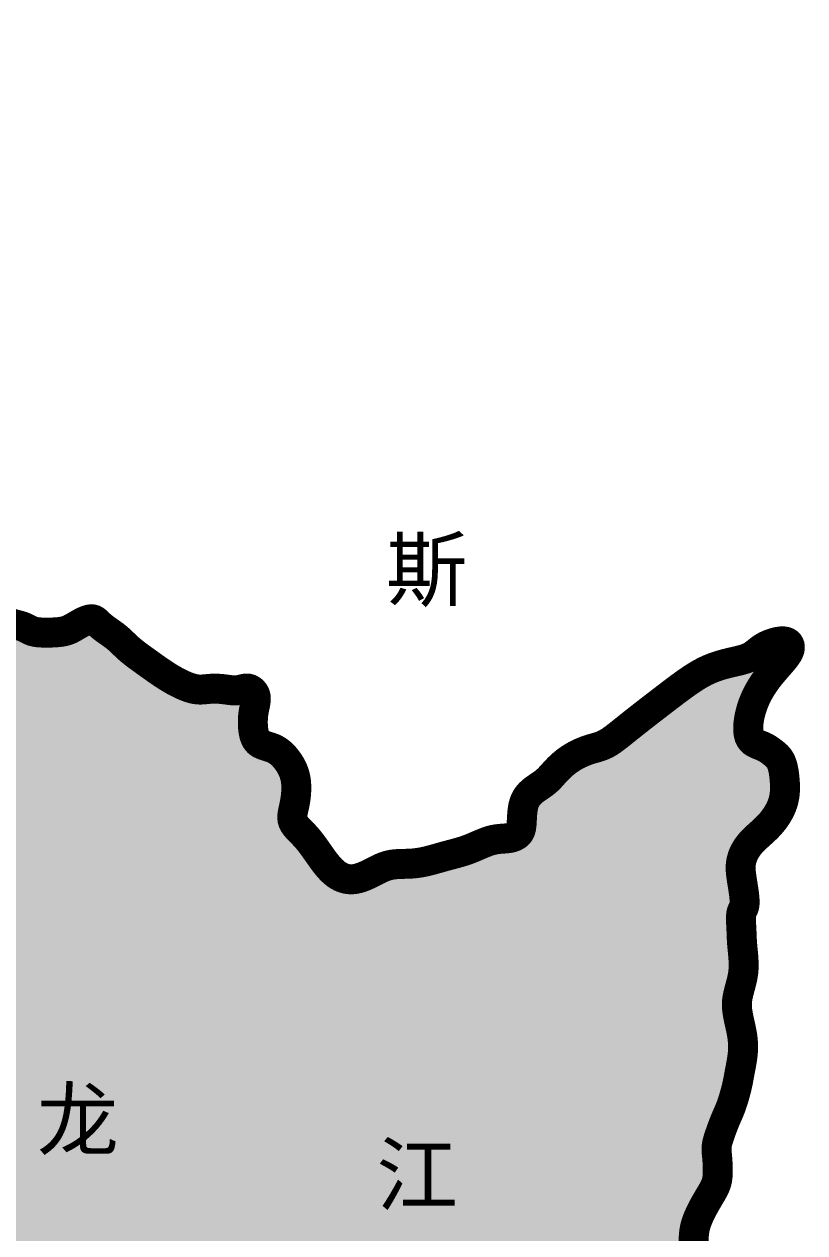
# Model space of a CAD drawing. Extents: x 13573007 to 22079938, y 2388446 to 8397471.
# Drawn here: x 20982837 to 21688110, y 7261167 to 8352993 of the extents above; entities that cross this region are included whole.
import ezdxf

# ---------------------------------------------------------------- set-up
doc = ezdxf.new("R2010")
doc.units = 0
doc.header["$MEASUREMENT"] = 0
for name, color, linetype in [('1东北综合经济区', 51, 'CONTINUOUS'), ('BOUNDY', 13, 'CONTINUOUS'), ('注记', 7, 'CONTINUOUS')]:
    doc.layers.add(name, color=color, linetype=linetype)
doc.styles.get("Standard").update_dxf_attribs({"font": 'simhei.ttf'})

msp = doc.modelspace()

# ---------------------------------------------------------------- hatches: boundary and pattern name
at = {"layer": '1东北综合经济区'}
msp.add_hatch(color=256, dxfattribs=at).paths.add_polyline_path([(21421748, 6879058), (21405121, 6895202), (21397757, 6891641), (21375043, 6899653), (21361356, 6903417), (21349064, 6909210), (21340257, 6913424), (21331724, 6925884), (21328043, 6941991), (21321392, 6959560), (21314979, 6970481), (21304158, 6952771), (21300220, 6944902), (21293601, 6940804), (21283811, 6942279), (21281186, 6953427), (21274623, 6958673), (21266746, 6958673), (21256901, 6942935), (21254276, 6935065), (21249333, 6929694), (21235898, 6925228), (21208988, 6912769), (21201112, 6901620), (21197831, 6885881), (21194789, 6869816), (21174361, 6865305), (21165572, 6870766), (21159106, 6878668), (21147949, 6889160), (21142041, 6894407), (21134165, 6901620), (21126289, 6911457), (21117757, 6920638), (21111193, 6928507), (21103317, 6939656), (21096275, 6953050), (21095441, 6970478), (21087565, 6993430), (21075134, 7000771), (21060655, 6987528), (21052779, 6980970), (21045577, 6968671), (21046215, 6951460), (21048185, 6933754), (21044246, 6923261), (21034401, 6920638), (21021452, 6922660), (21008804, 6933754), (20992736, 6948211), (20981785, 6969431), (20978297, 6983623), (20972390, 6996083), (20961232, 7002641), (20944167, 7000018), (20933665, 6992804), (20929071, 6992804), (20920758, 7006412), (20917257, 7022315), (20917257, 7030840), (20914661, 7058976), (20910037, 7070843), (20887721, 7076745), (20877220, 7078056), (20858641, 7083354), (20848733, 7084878), (20837839, 7078056), (20826025, 7070187), (20818149, 7068219), (20805679, 7064941), (20781394, 7062317), (20770893, 7068219), (20764329, 7073466), (20760391, 7078056), (20754949, 7092225), (20744101, 7109366), (20723141, 7102891), (20710946, 7095273), (20686938, 7084607), (20674219, 7091570), (20665030, 7096816), (20658467, 7098783), (20658467, 7100095), (20644028, 7090914), (20637631, 7085801), (20618891, 7079783), (20607291, 7083465), (20596621, 7089940), (20585426, 7095832), (20570326, 7104033), (20555464, 7128411), (20548985, 7140600), (20542126, 7163835), (20537044, 7182723), (20531793, 7198462), (20529168, 7205020), (20526139, 7205931), (20505793, 7207899), (20478883, 7200029), (20457880, 7195439), (20441471, 7195439), (20429001, 7195439), (20422305, 7203710), (20418213, 7213420), (20418213, 7223641), (20419747, 7232840), (20438160, 7244082), (20444810, 7251748), (20461688, 7264013), (20473959, 7269644), (20480454, 7277759), (20480101, 7293142), (20477544, 7302852), (20463734, 7308984), (20437259, 7299580), (20421456, 7286415), (20409006, 7278833), (20398904, 7273972), (20384470, 7296874), (20378155, 7309317), (20366043, 7323804), (20349649, 7346466), (20348653, 7361110), (20351210, 7368775), (20374424, 7408587), (20422035, 7467797), (20455971, 7508283), (20494120, 7548424), (20504250, 7555509), (20505769, 7555509), (20514380, 7550955), (20522484, 7537797), (20527704, 7529752), (20535146, 7520591), (20544263, 7518566), (20547302, 7521603), (20549835, 7526663), (20550341, 7541339), (20549328, 7554497), (20548552, 7568948), (20534653, 7630221), (20563480, 7688225), (20584576, 7716009), (20582332, 7833968), (20598216, 7882094), (20605823, 7904588), (20610376, 7924808), (20619002, 7949252), (20625583, 7978960), (20627706, 7992117), (20624946, 8003364), (20618365, 8016097), (20587793, 8045169), (20549957, 8084927), (20535732, 8087686), (20524480, 8084291), (20495763, 8053927), (20485248, 8041806), (20475694, 8035015), (20466140, 8031832), (20450854, 8026739), (20410940, 8023556), (20392682, 8023344), (20378033, 8019100), (20370602, 8014856), (20353578, 8004339), (20344700, 8001062), (20334722, 8003397), (20323174, 8009700), (20313337, 8019975), (20303947, 8025783), (20296794, 8036058), (20295625, 8048422), (20287851, 8070457), (20284721, 8081179), (20277028, 8108193), (20269874, 8124723), (20266744, 8148847), (20266744, 8151527), (20255119, 8158228), (20236340, 8158228), (20222479, 8165823), (20212642, 8169397), (20202358, 8170290), (20191180, 8167610), (20175531, 8157335), (20163906, 8153314), (20146792, 8159190), (20140145, 8163836), (20131540, 8169481), (20134498, 8185608), (20140145, 8199047), (20159776, 8231839), (20152605, 8248092), (20141271, 8276408), (20135550, 8292125), (20137695, 8297126), (20144446, 8309733), (20160441, 8317256), (20180199, 8323839), (20203251, 8330893), (20226774, 8331363), (20250296, 8335125), (20266291, 8339827), (20285579, 8345470), (20292166, 8347350), (20299222, 8350172), (20311454, 8350172), (20321804, 8352993), (20337328, 8351582), (20347678, 8351112), (20358499, 8345470), (20376846, 8342648), (20392371, 8339827), (20398342, 8334954), (20405543, 8330422), (20415893, 8326661), (20427061, 8324995), (20440541, 8319137), (20448746, 8313865), (20461054, 8315037), (20468087, 8315622), (20478608, 8317231), (20486533, 8319465), (20505025, 8315809), (20512341, 8311341), (20528191, 8304841), (20542619, 8298138), (20550951, 8291029), (20558876, 8285952), (20565582, 8282702), (20573304, 8277015), (20584277, 8272749), (20585293, 8267468), (20582059, 8264050), (20582059, 8258426), (20584522, 8250691), (20586985, 8246824), (20596876, 8241267), (20603379, 8238626), (20608256, 8234970), (20615775, 8227455), (20620042, 8221971), (20624309, 8217909), (20624309, 8212628), (20628577, 8202675), (20630609, 8194957), (20633877, 8190744), (20646962, 8183859), (20647287, 8174112), (20645987, 8166639), (20648587, 8158841), (20651838, 8150393), (20653229, 8144339), (20658506, 8137660), (20669716, 8125700), (20677843, 8119851), (20680769, 8114328), (20688245, 8109129), (20690846, 8098732), (20695722, 8094508), (20702548, 8082811), (20703198, 8073389), (20705064, 8061393), (20715602, 8057052), (20716323, 8042409), (20717731, 8032214), (20719842, 8025886), (20722305, 8019910), (20729614, 8011004), (20736832, 8003576), (20743416, 7997762), (20751157, 7991786), (20764017, 7981630), (20767189, 7976729), (20773823, 7966640), (20776707, 7954821), (20777194, 7937295), (20781610, 7928011), (20787089, 7917345), (20794011, 7911580), (20800068, 7907832), (20803817, 7903220), (20810450, 7895725), (20811893, 7886500), (20812181, 7873240), (20814777, 7865745), (20813500, 7859412), (20818814, 7851043), (20819680, 7845854), (20828043, 7832882), (20835350, 7824409), (20842560, 7817202), (20850855, 7807232), (20862818, 7801607), (20870536, 7804806), (20880375, 7804451), (20896495, 7806010), (20910015, 7806530), (20928218, 7806248), (20935428, 7811437), (20946099, 7813743), (20959077, 7808266), (20978978, 7799041), (21000320, 7792411), (21013875, 7794717), (21024835, 7796158), (21034641, 7798176), (21040986, 7805095), (21058578, 7790681), (21070115, 7782898), (21083958, 7772520), (21100123, 7755746), (21134605, 7740981), (21145160, 7738871), (21157474, 7742356), (21169010, 7740626), (21180258, 7738897), (21178102, 7729653), (21177750, 7719810), (21178454, 7714185), (21184873, 7700557), (21189199, 7695656), (21194390, 7694215), (21205926, 7689026), (21213425, 7682395), (21217751, 7669135), (21216309, 7657892), (21216309, 7650397), (21217463, 7643190), (21216021, 7637137), (21217174, 7630795), (21221500, 7622435), (21228711, 7612634), (21238517, 7599661), (21247215, 7587154), (21257886, 7579082), (21267980, 7573029), (21277498, 7571587), (21285285, 7572740), (21295379, 7575335), (21312395, 7581389), (21323643, 7582830), (21338929, 7586001), (21355080, 7589748), (21368635, 7594073), (21388824, 7598685), (21398918, 7605027), (21413915, 7606180), (21424010, 7609351), (21434847, 7616053), (21441769, 7620089), (21444648, 7627507), (21443500, 7647186), (21452440, 7653817), (21460227, 7661312), (21475801, 7674861), (21483300, 7682644), (21491087, 7686680), (21506950, 7690716), (21511276, 7692445), (21516179, 7693598), (21525119, 7702535), (21535791, 7708877), (21544154, 7715507), (21553383, 7721561), (21560017, 7730497), (21564920, 7734245), (21569823, 7738569), (21574437, 7744911), (21589248, 7752493), (21602227, 7762006), (21614051, 7762582), (21629625, 7768924), (21642027, 7769501), (21637341, 7755360), (21631359, 7744813), (21629248, 7737079), (21628896, 7726532), (21626433, 7707549), (21634528, 7698586), (21640585, 7694550), (21648949, 7688785), (21659331, 7675524), (21661062, 7663417), (21660774, 7649580), (21653275, 7638049), (21642892, 7627095), (21637124, 7624789), (21629566, 7616917), (21624991, 7611644), (21620769, 7605316), (21619819, 7594339), (21624151, 7588107), (21621838, 7582520), (21623280, 7568971), (21625011, 7559746), (21623569, 7550522), (21619531, 7546774), (21619819, 7535243), (21623569, 7514488), (21624434, 7503533), (21622415, 7491138), (21619999, 7470056), (21617692, 7452994), (21621845, 7441465), (21624613, 7429476), (21621383, 7423481), (21619999, 7411491), (21618615, 7399502), (21618615, 7388896), (21614463, 7375984), (21609388, 7369989), (21608465, 7358461), (21603390, 7345088), (21602468, 7336787), (21600622, 7326642), (21599700, 7300819), (21591395, 7288829), (21579471, 7268636), (21585014, 7249307), (21585014, 7235292), (21581324, 7214637), (21567301, 7207998), (21540733, 7201359), (21515640, 7206523), (21489810, 7210211), (21454385, 7216112), (21441101, 7220538), (21433721, 7215375), (21418961, 7193245), (21414533, 7165214), (21387964, 7150461), (21370990, 7134970), (21363610, 7125380), (21359920, 7112102), (21373204, 7086284), (21380584, 7075957), (21395344, 7055302), (21399772, 7038336), (21411374, 7026215), (21416747, 6994076), (21420326, 6978273), (21410282, 6962524), (21419588, 6950242), (21415159, 6936964), (21421064, 6928850), (21429920, 6912621), (21434348, 6891967), (21439800, 6869799)])

# ---------------------------------------------------------------- linework, layer by layer
at = {"layer": 'BOUNDY', "linetype": 'Continuous', "ltscale": 5, "const_width": 27075, "flags": 128}
msp.add_lwpolyline([(21588399, 7245444), (21588133, 7247888), (21587925, 7250305), (21587786, 7252688), (21587730, 7255046), (21587769, 7257391), (21587914, 7259736), (21588179, 7262092), (21588576, 7264473), (21589117, 7266889), (21589815, 7269354), (21590676, 7271873), (21591677, 7274426), (21592790, 7276988), (21593989, 7279532), (21595243, 7282032), (21596525, 7284462), (21597806, 7286796), (21599059, 7289008), (21600259, 7291077), (21601398, 7293012), (21602471, 7294823), (21603475, 7296525), (21604405, 7298129), (21605256, 7299650), (21606025, 7301099), (21606707, 7302490), (21607300, 7303836), (21607808, 7305157), (21608235, 7306472), (21608589, 7307801), (21608875, 7309165), (21609097, 7310582), (21609263, 7312074), (21609378, 7313659), (21609447, 7315351), (21609475, 7317128), (21609466, 7318962), (21609424, 7320825), (21609353, 7322689), (21609259, 7324524), (21609144, 7326302), (21609014, 7327995), (21608873, 7329582), (21608731, 7331070), (21608598, 7332472), (21608483, 7333803), (21608396, 7335077), (21608348, 7336309), (21608348, 7337511), (21608407, 7338699), (21608532, 7339886), (21608722, 7341086), (21608975, 7342311), (21609287, 7343575), (21609657, 7344889), (21610080, 7346268), (21610555, 7347723), (21611078, 7349269), (21611646, 7350911), (21612252, 7352631), (21612890, 7354406), (21613552, 7356211), (21614232, 7358021), (21614923, 7359813), (21615616, 7361561), (21616307, 7363242), (21616988, 7364841), (21617661, 7366380), (21618329, 7367889), (21618995, 7369402), (21619660, 7370949), (21620328, 7372561), (21621002, 7374271), (21621683, 7376109), (21622373, 7378095), (21623063, 7380201), (21623745, 7382388), (21624407, 7384615), (21625040, 7386841), (21625635, 7389029), (21626181, 7391136), (21626669, 7393124), (21627092, 7394965), (21627460, 7396678), (21627785, 7398298), (21628080, 7399856), (21628359, 7401386), (21628632, 7402920), (21628915, 7404490), (21629219, 7406130), (21629552, 7407865), (21629909, 7409688), (21630277, 7411585), (21630645, 7413541), (21631002, 7415542), (21631336, 7417575), (21631635, 7419625), (21631889, 7421677), (21632088, 7423721), (21632227, 7425762), (21632303, 7427809), (21632314, 7429870), (21632257, 7431954), (21632128, 7434069), (21631926, 7436225), (21631647, 7438429), (21631291, 7440685), (21630873, 7442979), (21630409, 7445290), (21629917, 7447598), (21629413, 7449884), (21628915, 7452127), (21628440, 7454308), (21628005, 7456406), (21627624, 7458409), (21627305, 7460324), (21627051, 7462168), (21626866, 7463957), (21626756, 7465706), (21626724, 7467431), (21626775, 7469148), (21626912, 7470872), (21627137, 7472615), (21627441, 7474380), (21627810, 7476165), (21628232, 7477968), (21628694, 7479789), (21629183, 7481624), (21629685, 7483474), (21630190, 7485337), (21630683, 7487213), (21631153, 7489113), (21631590, 7491050), (21631980, 7493036), (21632314, 7495085), (21632580, 7497210), (21632766, 7499423), (21632861, 7501737), (21632858, 7504157), (21632771, 7506655), (21632619, 7509196), (21632421, 7511743), (21632193, 7514263), (21631956, 7516718), (21631727, 7519073), (21631525, 7521292), (21631364, 7523352), (21631241, 7525274), (21631145, 7527090), (21631070, 7528833), (21631006, 7530536), (21630945, 7532233), (21630878, 7533955), (21630797, 7535737), (21630697, 7537598), (21630592, 7539510), (21630498, 7541435), (21630433, 7543331), (21630413, 7545159), (21630455, 7546879), (21630578, 7548451), (21630797, 7549835), (21631121, 7551009), (21631525, 7552028), (21631975, 7552963), (21632436, 7553886), (21632874, 7554870), (21633255, 7555986), (21633545, 7557306), (21633710, 7558904), (21633726, 7560827), (21633606, 7563038), (21633375, 7565475), (21633058, 7568076), (21632678, 7570779), (21632259, 7573523), (21631827, 7576247), (21631404, 7578889), (21631014, 7581401), (21630675, 7583790), (21630405, 7586077), (21630220, 7588283), (21630138, 7590428), (21630175, 7592533), (21630348, 7594619), (21630675, 7596706), (21631170, 7598811), (21631836, 7600930), (21632673, 7603055), (21633680, 7605176), (21634858, 7607286), (21636207, 7609376), (21637726, 7611438), (21639416, 7613463), (21641271, 7615448), (21643263, 7617406), (21645358, 7619356), (21647521, 7621316), (21649718, 7623304), (21651917, 7625340), (21654081, 7627441), (21656178, 7629625), (21658177, 7631907), (21660061, 7634277), (21661818, 7636721), (21663434, 7639225), (21664896, 7641774), (21666192, 7644355), (21667308, 7646953), (21668232, 7649554), (21668955, 7652145), (21669492, 7654723), (21669864, 7657284), (21670091, 7659824), (21670191, 7662342), (21670186, 7664835), (21670096, 7667298), (21669940, 7669730), (21669734, 7672125), (21669479, 7674468), (21669169, 7676738), (21668801, 7678919), (21668369, 7680992), (21667870, 7682937), (21667300, 7684737), (21666653, 7686373), (21665928, 7687834), (21665132, 7689135), (21664272, 7690300), (21663358, 7691350), (21662399, 7692310), (21661403, 7693201), (21660378, 7694046), (21659335, 7694868), (21658277, 7695686), (21657196, 7696498), (21656078, 7697299), (21654911, 7698083), (21653682, 7698844), (21652378, 7699578), (21650986, 7700277), (21649493, 7700937), (21647897, 7701562), (21646239, 7702201), (21644574, 7702911), (21642952, 7703751), (21641427, 7704778), (21640052, 7706052), (21638878, 7707630), (21637959, 7709571), (21637336, 7711913), (21637002, 7714614), (21636937, 7717610), (21637125, 7720839), (21637546, 7724240), (21638181, 7727748), (21639013, 7731302), (21640023, 7734839), (21641194, 7738307), (21642516, 7741695), (21643980, 7745003), (21645578, 7748232), (21647302, 7751381), (21649143, 7754451), (21651093, 7757440), (21653143, 7760349), (21655280, 7763177), (21657466, 7765913), (21659662, 7768546), (21661826, 7771066), (21663915, 7773461), (21665889, 7775719), (21667706, 7777829), (21669324, 7779781), (21670712, 7781567), (21671869, 7783198), (21672807, 7784690), (21673535, 7786058), (21674064, 7787318), (21674403, 7788485), (21674563, 7789575), (21674553, 7790604), (21674381, 7791581), (21674039, 7792491), (21673518, 7793316), (21672807, 7794036), (21671897, 7794630), (21670777, 7795079), (21669437, 7795363), (21667867, 7795462), (21666069, 7795362), (21664085, 7795075), (21661969, 7794617), (21659777, 7794005), (21657562, 7793257), (21655378, 7792389), (21653280, 7791418), (21651322, 7790361), (21649542, 7789236), (21647908, 7788065), (21646375, 7786871), (21644894, 7785677), (21643420, 7784506), (21641903, 7783381), (21640298, 7782324), (21638558, 7781359), (21636645, 7780501), (21634570, 7779737), (21632352, 7779048), (21630012, 7778414), (21627569, 7777814), (21625044, 7777228), (21622457, 7776637), (21619827, 7776020), (21617173, 7775359), (21614501, 7774643), (21611816, 7773861), (21609120, 7773003), (21606419, 7772060), (21603716, 7771021), (21601016, 7769877), (21598322, 7768617), (21595640, 7767236), (21592976, 7765750), (21590341, 7764178), (21587743, 7762540), (21585190, 7760857), (21582691, 7759149), (21580256, 7757434), (21577892, 7755735), (21575607, 7754066), (21573399, 7752433), (21571265, 7750838), (21569203, 7749281), (21567209, 7747764), (21565281, 7746289), (21563414, 7744857), (21561607, 7743468), (21559852, 7742121), (21558124, 7740797), (21556396, 7739473), (21554639, 7738126), (21552826, 7736733), (21550927, 7735271), (21548915, 7733718), (21546761, 7732050), (21544448, 7730253), (21541997, 7728343), (21539441, 7726345), (21536813, 7724282), (21534145, 7722180), (21531470, 7720062), (21528820, 7717953), (21526227, 7715878), (21523719, 7713859), (21521295, 7711915), (21518951, 7710062), (21516680, 7708318), (21514478, 7706699), (21512338, 7705222), (21510256, 7703904), (21508225, 7702763), (21506240, 7701806), (21504288, 7701005), (21502356, 7700323), (21500432, 7699724), (21498502, 7699170), (21496553, 7698625), (21494573, 7698052), (21492547, 7697414), (21490470, 7696681), (21488353, 7695854), (21486216, 7694938), (21484077, 7693942), (21481956, 7692871), (21479870, 7691734), (21477839, 7690537), (21475881, 7689286), (21474011, 7687990), (21472230, 7686656), (21470535, 7685294), (21468923, 7683911), (21467391, 7682516), (21465936, 7681119), (21464556, 7679727), (21463246, 7678349), (21462002, 7676993), (21460805, 7675661), (21459633, 7674355), (21458465, 7673076), (21457280, 7671826), (21456055, 7670606), (21454771, 7669417), (21453404, 7668261), (21451943, 7667138), (21450405, 7666037), (21448819, 7664948), (21447211, 7663859), (21445608, 7662759), (21444039, 7661636), (21442530, 7660478), (21441108, 7659275), (21439796, 7658015), (21438599, 7656689), (21437516, 7655289), (21436548, 7653806), (21435694, 7652233), (21434954, 7650559), (21434328, 7648777), (21433815, 7646879), (21433414, 7644864), (21433108, 7642763), (21432879, 7640617), (21432708, 7638465), (21432576, 7636347), (21432467, 7634304), (21432360, 7632374), (21432237, 7630598), (21432082, 7629006), (21431884, 7627589), (21431635, 7626328), (21431327, 7625205), (21430950, 7624202), (21430496, 7623300), (21429957, 7622481), (21429324, 7621726), (21428589, 7621020), (21427751, 7620363), (21426807, 7619762), (21425756, 7619218), (21424597, 7618738), (21423328, 7618324), (21421947, 7617982), (21420453, 7617716), (21418845, 7617524), (21417127, 7617378), (21415304, 7617248), (21413379, 7617098), (21411357, 7616898), (21409244, 7616614), (21407042, 7616213), (21404757, 7615662), (21402395, 7614941), (21399967, 7614072), (21397486, 7613091), (21394966, 7612034), (21392419, 7610936), (21389860, 7609832), (21387299, 7608757), (21384752, 7607747), (21382228, 7606828), (21379728, 7605994), (21377250, 7605230), (21374791, 7604521), (21372349, 7603852), (21369921, 7603207), (21367507, 7602572), (21365103, 7601932), (21362708, 7601275), (21360329, 7600608), (21357973, 7599939), (21355647, 7599280), (21353360, 7598638), (21351117, 7598024), (21348927, 7597448), (21346797, 7596919), (21344731, 7596444), (21342715, 7596025), (21340733, 7595661), (21338767, 7595348), (21336802, 7595088), (21334820, 7594877), (21332804, 7594715), (21330737, 7594601), (21328609, 7594529), (21326430, 7594480), (21324218, 7594432), (21321988, 7594360), (21319758, 7594243), (21317546, 7594058), (21315367, 7593781), (21313238, 7593390), (21311173, 7592869), (21309166, 7592229), (21307206, 7591489), (21305285, 7590668), (21303392, 7589784), (21301517, 7588856), (21299652, 7587903), (21297786, 7586944), (21295911, 7585996), (21294031, 7585076), (21292147, 7584199), (21290266, 7583381), (21288389, 7582637), (21286523, 7581982), (21284671, 7581433), (21282836, 7581005), (21281023, 7580711), (21279230, 7580556), (21277457, 7580543), (21275702, 7580674), (21273964, 7580954), (21272242, 7581384), (21270534, 7581967), (21268840, 7582707), (21267157, 7583607), (21265478, 7584676), (21263793, 7585924), (21262095, 7587362), (21260374, 7588999), (21258623, 7590845), (21256832, 7592911), (21254992, 7595206), (21253098, 7597730), (21251155, 7600434), (21249168, 7603262), (21247145, 7606153), (21245094, 7609051), (21243021, 7611896), (21240933, 7614629), (21238837, 7617194), (21236747, 7619545), (21234700, 7621703), (21232741, 7623702), (21230914, 7625575), (21229263, 7627356), (21227833, 7629081), (21226668, 7630783), (21225813, 7632497), (21225295, 7634252), (21225079, 7636068), (21225115, 7637958), (21225350, 7639936), (21225733, 7642016), (21226214, 7644213), (21226740, 7646542), (21227261, 7649016), (21227730, 7651641), (21228126, 7654390), (21228430, 7657227), (21228626, 7660117), (21228698, 7663025), (21228626, 7665914), (21228396, 7668749), (21227989, 7671495), (21227395, 7674121), (21226631, 7676622), (21225719, 7678998), (21224681, 7681248), (21223541, 7683374), (21222321, 7685373), (21221045, 7687248), (21219734, 7688996), (21218407, 7690620), (21217061, 7692119), (21215689, 7693496), (21214285, 7694751), (21212840, 7695887), (21211348, 7696905), (21209801, 7697807), (21208192, 7698593), (21206520, 7699271), (21204810, 7699869), (21203090, 7700418), (21201391, 7700951), (21199744, 7701501), (21198178, 7702101), (21196724, 7702784), (21195410, 7703581), (21194262, 7704519), (21193271, 7705599), (21192427, 7706815), (21191715, 7708162), (21191123, 7709634), (21190639, 7711225), (21190248, 7712931), (21189939, 7714745), (21189700, 7716659), (21189531, 7718657), (21189433, 7720717), (21189407, 7722820), (21189456, 7724946), (21189580, 7727076), (21189781, 7729188), (21190060, 7731264), (21190412, 7733285), (21190807, 7735245), (21191206, 7737139), (21191573, 7738963), (21191870, 7740711), (21192060, 7742378), (21192105, 7743961), (21191968, 7745455), (21191622, 7746853), (21191083, 7748141), (21190377, 7749306), (21189531, 7750331), (21188571, 7751203), (21187524, 7751906), (21186416, 7752424), (21185273, 7752744), (21184117, 7752860), (21182945, 7752804), (21181749, 7752619), (21180522, 7752347), (21179257, 7752031), (21177946, 7751714), (21176581, 7751437), (21175154, 7751244), (21173661, 7751165), (21172109, 7751191), (21170508, 7751300), (21168869, 7751470), (21167201, 7751680), (21165515, 7751908), (21163821, 7752134), (21162129, 7752336), (21160448, 7752495), (21158780, 7752611), (21157127, 7752684), (21155490, 7752716), (21153871, 7752708), (21152270, 7752661), (21150690, 7752578), (21149131, 7752460), (21147590, 7752312), (21146050, 7752158), (21144487, 7752027), (21142877, 7751948), (21141200, 7751947), (21139430, 7752055), (21137546, 7752299), (21135525, 7752708), (21133351, 7753303), (21131039, 7754076), (21128609, 7755015), (21126083, 7756104), (21123483, 7757331), (21120830, 7758680), (21118145, 7760137), (21115451, 7761689), (21112765, 7763322), (21110096, 7765019), (21107450, 7766765), (21104833, 7768543), (21102251, 7770340), (21099709, 7772137), (21097213, 7773920), (21094769, 7775673), (21092383, 7777383), (21090064, 7779050), (21087819, 7780676), (21085656, 7782266), (21083586, 7783820), (21081615, 7785343), (21079753, 7786838), (21078007, 7788307), (21076380, 7789753), (21074849, 7791177), (21073382, 7792582), (21071951, 7793968), (21070525, 7795337), (21069075, 7796691), (21067570, 7798030), (21065980, 7799357), (21064287, 7800673), (21062516, 7801976), (21060705, 7803264), (21058891, 7804537), (21057111, 7805794), (21055402, 7807031), (21053802, 7808249), (21052348, 7809446), (21051063, 7810614), (21049915, 7811727), (21048859, 7812752), (21047849, 7813655), (21046839, 7814404), (21045784, 7814967), (21044638, 7815310), (21043356, 7815400), (21041906, 7815219), (21040313, 7814796), (21038618, 7814177), (21036860, 7813405), (21035079, 7812525), (21033314, 7811581), (21031606, 7810617), (21029993, 7809679), (21028504, 7808801), (21027113, 7807992), (21025785, 7807252), (21024482, 7806581), (21023168, 7805978), (21021806, 7805443), (21020359, 7804976), (21018790, 7804577), (21017073, 7804246), (21015228, 7803976), (21013284, 7803764), (21011270, 7803602), (21009217, 7803486), (21007155, 7803411), (21005113, 7803369), (21003120, 7803357), (21001203, 7803369), (20999368, 7803412), (20997618, 7803493), (20995956, 7803618), (20994385, 7803794), (20992908, 7804029), (20991526, 7804329), (20990243, 7804702), (20989056, 7805150), (20987936, 7805661), (20986850, 7806217), (20985764, 7806801), (20984644, 7807396), (20983456, 7807986), (20982165, 7808552), (20980739, 7809078), (20979157, 7809555), (20977456, 7810003), (20975688, 7810451), (20973903, 7810927), (20972152, 7811461), (20970487, 7812079), (20968959, 7812812)], dxfattribs=at)

# ---------------------------------------------------------------- texts
at = {"layer": '注记', "linetype": 'Continuous', "char_height": 54150, "width": 99277.51, "attachment_point": 1}
for s, insert in [('\\fￋￎￌﾣﾤ|b0|i0|c134|p54;斯', (21309582, 7887466)), ('\\fￋￎￌﾣﾤ|b0|i0|c134|p54;龙', (20994381, 7390452)), ('\\fￋￎￌﾣﾤ|b0|i0|c134|p54;江', (21300973, 7340852))]:
    msp.add_mtext(s, dxfattribs=dict(at, insert=insert))

doc.saveas('drawing.dxf')
